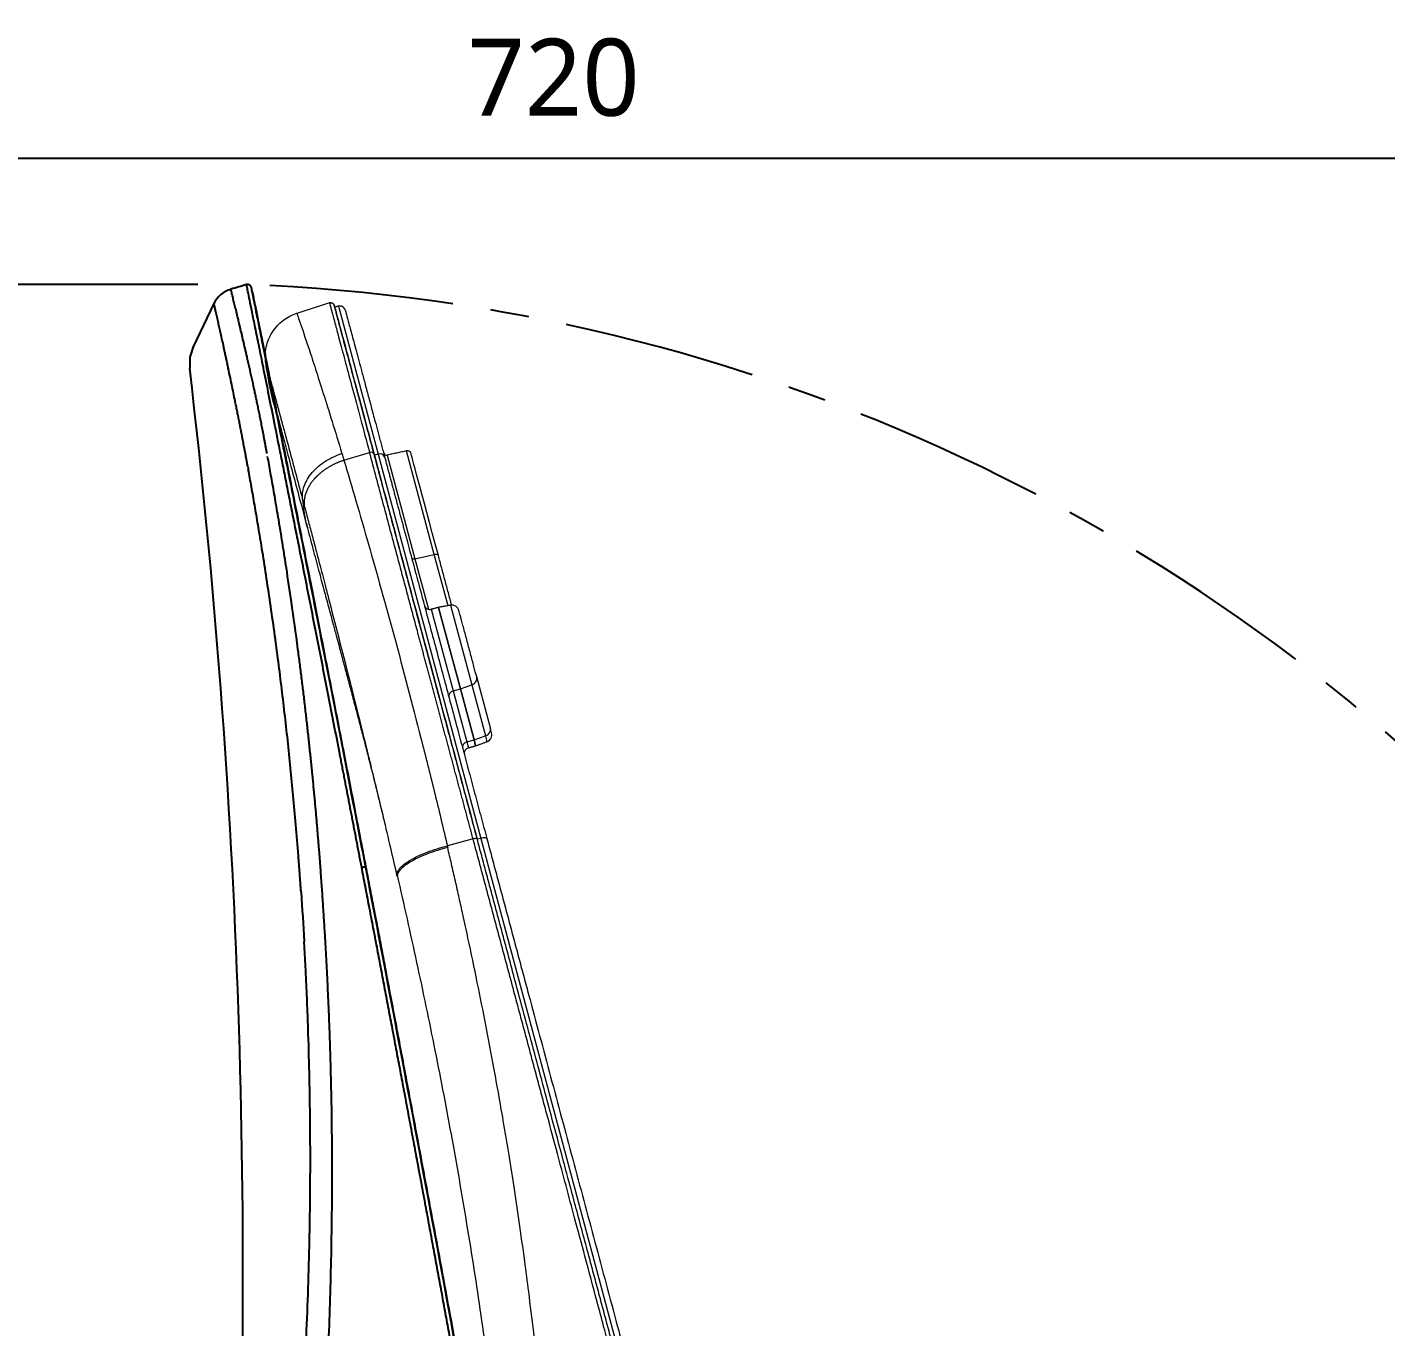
# Model space of a CAD drawing. Extents: x -4361 to 1554, y -156 to 2372.
# Drawn here: x -857.4 to -504.6, y 858.8 to 1196.1 of the extents above; entities that cross this region are included whole.
import ezdxf

# ---------------------------------------------------------------- set-up
doc = ezdxf.new("R2010")
doc.units = 0
doc.header["$LTSCALE"] = 20
doc.header["$MEASUREMENT"] = 0
doc.linetypes.add('CENTER', pattern=[2, 1.25, -0.25, 0.25, -0.25])
doc.layers.get('0').update_dxf_attribs({"linetype": 'CONTINUOUS'})
doc.layers.get('DEFPOINTS').update_dxf_attribs({"linetype": 'CONTINUOUS'})
doc.layers.add('1', color=7, linetype='CONTINUOUS')
doc.layers.add('CENTER', color=2, linetype='CENTER')
doc.styles.get("Standard").update_dxf_attribs({"font": 'NanumGothic.ttf'})
doc.dimstyles.get("Standard").update_dxf_attribs({"dimtxt": 2.7, "dimasz": 2.5, "dimexe": 1.5, "dimexo": 1.5, "dimgap": 1.5, "dimtad": 1, "dimdec": 0, "dimlfac": 10, "dimzin": 0, "dimdsep": 46, "dimtxsty": 'Standard', "dimcen": 0, "dimclrt": 2, "dimadec": 0, "dimazin": 0, "dimtfac": 1, "dimtdec": 0, "dimtmove": 0, "dimatfit": 3, "dimfxl": 0, "dimtolj": 1, "dimtzin": 0, "dimarcsym": 0})

# ---------------------------------------------------------------- blocks, each defined once
blk = doc.blocks.new('*D18')
at = {"layer": '1', "color": 3, "lineweight": -2}
for p, q in [((-1080.65, 1108.16), (-1080.65, 1167.15)), ((-360.65, 969.5), (-360.65, 1167.15)), ((-1060.65, 1162.15), (-380.65, 1162.15))]:
    blk.add_line(p, q, dxfattribs=at)
at = {"layer": '1', "color": 3}
for points in [[(-1060.65, 1165.48), (-1060.65, 1158.81), (-1080.65, 1162.15)], [(-380.65, 1165.48), (-380.65, 1158.81), (-360.65, 1162.15)]]:
    blk.add_solid(points, dxfattribs=at)
at = {"layer": 'DEFPOINTS', "color": 0}
for p in [(-360.65, 1162.15), (-1080.65, 1106.66), (-360.65, 968)]:
    blk.add_point(p, dxfattribs=at)
at = {"layer": '1', "color": 2, "insert": (-720.65, 1182.99), "char_height": 20, "attachment_point": 5}
blk.add_mtext('\\A1;720', dxfattribs=at)
blk = doc.blocks.new('A$C151ae08b')
at = {"color": 7, "linetype": 'Continuous', "lineweight": 15}
for p, q in [((121.835, 14.196), (121.814, 15.895)), ((147.214, 15.901), (147.27, 14.197)), ((121.726, 13.706), (121.726, 13.946)), ((147.022, 13.706), (147.022, 13.946)), ((121.726, 13.706), (78.155, 13.706)), ((147.022, 13.706), (121.726, 13.706)), ((127.884, 12.986), (127.498, 12.986)), ((131.244, 12.986), (127.884, 12.986)), ((127.884, 12.986), (127.884, 12.506)), ((131.244, 12.986), (131.244, 12.506)), ((136.618, 12.986), (131.244, 12.986)), ((139.985, 13.164), (136.665, 13.164)), ((139.985, 13.164), (139.946, 11.894)), ((146.825, 13.164), (139.985, 13.164)), ((156.778, 13.706), (147.022, 13.706)), ((127.884, 12.506), (127.498, 12.506)), ((127.498, 12.506), (127.884, 12.506)), ((127.884, 12.506), (127.942, 11.744)), ((131.244, 12.506), (127.884, 12.506)), ((127.884, 12.506), (131.244, 12.506)), ((136.618, 12.506), (131.244, 12.506)), ((131.244, 12.506), (131.302, 11.744)), ((131.244, 12.506), (136.618, 12.506)), ((127.942, 11.744), (127.565, 11.744)), ((131.302, 11.744), (127.942, 11.744)), ((128.356, 11.306), (131.716, 11.306)), ((136.552, 11.744), (131.302, 11.744)), ((136.565, 11.894), (139.946, 11.894)), ((139.946, 11.894), (146.758, 11.894))]:
    blk.add_line(p, q, dxfattribs=at)
at = {"color": 7, "linetype": 'Continuous', "lineweight": 15, "flags": 128}
for points in [[(121.614, 13.346), (121.635, 13.353), (121.657, 13.374), (121.676, 13.407), (121.693, 13.452), (121.707, 13.506), (121.717, 13.568), (121.724, 13.636), (121.726, 13.706)], [(139.985, 13.164), (139.988, 13.2), (139.995, 13.235), (140.006, 13.266), (140.02, 13.293), (140.037, 13.316), (140.057, 13.333), (140.077, 13.343), (140.099, 13.346)], [(139.946, 11.894), (139.942, 11.849), (139.933, 11.806), (139.919, 11.766), (139.902, 11.732), (139.88, 11.704), (139.856, 11.683), (139.831, 11.671), (139.804, 11.666)]]:
    blk.add_lwpolyline(points, dxfattribs=at)
at = {"color": 7, "linetype": 'Continuous', "lineweight": 15}
for centre, radius, start, end in [((147.055, 14.16), 0.218, 281.32441, 9.72603), ((127.138, 12.986), 0.36, 0, 90), ((127.546, 13.009), 0.338, 356.18874, 85.59805), ((130.906, 13.009), 0.338, 356.18874, 85.59805), ((136.978, 12.986), 0.36, 90, 180), ((146.703, 13.663), 0.322, 280.84106, 7.76639), ((147.017, 13.154), 0.192, 90, 177), ((156.418, 13.706), 0.36, 270, 0), ((128.043, 11.786), 0.48, 185, 270), ((128.387, 11.75), 0.445, 180.71362, 266.05297), ((131.747, 11.75), 0.445, 180.71362, 266.05297), ((136.074, 11.786), 0.48, 270, 355), ((146.519, 11.906), 0.24, 270, 357)]:
    blk.add_arc(centre, radius, start, end, dxfattribs=at)
for points, knots in [([(120.815, 19.462), (118.931, 19.537), (115.166, 19.687), (109.445, 20.008), (103.688, 20.426), (97.892, 20.953), (92.068, 21.588), (88.168, 22.081), (86.216, 22.327)], [0, 0, 0, 0, 0.166767, 0.333336, 0.499825, 0.666299, 0.833037, 1, 1, 1, 1]), ([(86.002, 19.28), (86.097, 19.265), (86.475, 19.205), (87.322, 19.072), (88.732, 18.855), (90.712, 18.562), (92.872, 18.259), (95.219, 17.948), (97.495, 17.665), (99.838, 17.397), (101.99, 17.172), (104.491, 16.931), (108.124, 16.617), (112.057, 16.344), (115.359, 16.163), (117.192, 16.076), (118.43, 16.021), (119.531, 15.977), (120.623, 15.935), (121.349, 15.911), (121.705, 15.899)], [0, 0, 0, 0, 0.007911, 0.031376, 0.070401, 0.125002, 0.195905, 0.250002, 0.320316, 0.385424, 0.445338, 0.500002, 0.594669, 0.749992, 0.831677, 0.874996, 0.906247, 0.937493, 0.969338, 1, 1, 1, 1]), ([(120.753, 19.49), (120.821, 19.493), (120.891, 19.477), (121.03, 19.399), (121.1, 19.338), (121.236, 19.167), (121.302, 19.058), (121.426, 18.792), (121.484, 18.637), (121.587, 18.288), (121.632, 18.094), (121.708, 17.683), (121.739, 17.464), (121.785, 17.018), (121.8, 16.79), (121.817, 16.337), (121.819, 16.113), (121.814, 15.895)], [0, 0, 0, 0, 0.125, 0.125, 0.25, 0.25, 0.375, 0.375, 0.5, 0.5, 0.625, 0.625, 0.75, 0.75, 0.875, 0.875, 1, 1, 1, 1]), ([(121.705, 15.899), (121.706, 16.123), (121.708, 16.585), (121.659, 17.264), (121.568, 17.912), (121.433, 18.485), (121.263, 18.95), (121.067, 19.269), (120.914, 19.431), (120.827, 19.449), (120.814, 19.452)], [0, 0, 0, 0, 0.1289639, 0.2653874, 0.4072802, 0.5520745, 0.6968688, 0.8387616, 0.9751851, 1, 1, 1, 1]), ([(127.677, 19.289), (127.297, 19.298), (126.291, 19.32), (124.608, 19.365), (122.727, 19.421), (121.47, 19.465), (120.888, 19.486)], [0, 0, 0, 0, 0.172336, 0.454987, 0.747816, 1, 1, 1, 1]), ([(143.653, 19.264), (143.144, 19.264), (142.181, 19.265), (140.766, 19.265), (139.495, 19.265), (138.377, 19.265), (137.421, 19.264), (136.633, 19.264), (136.004, 19.263), (135.487, 19.263), (135.021, 19.263), (134.567, 19.263), (134.118, 19.264), (133.54, 19.264), (132.769, 19.265), (131.769, 19.268), (130.732, 19.273), (129.919, 19.279), (129.378, 19.283), (129.006, 19.287), (128.575, 19.291), (128.011, 19.298), (127.292, 19.308), (126.411, 19.324), (125.462, 19.343), (124.797, 19.362), (124.488, 19.37)], [0, 0, 0, 0, 0.085153, 0.16098, 0.227647, 0.285284, 0.333993, 0.373851, 0.404916, 0.429359, 0.452985, 0.476123, 0.498777, 0.521753, 0.564607, 0.618528, 0.67678, 0.724348, 0.74393, 0.761033, 0.783066, 0.813173, 0.851399, 0.897829, 0.952611, 1, 1, 1, 1]), ([(145.064, 19.089), (144.721, 19.09), (144.063, 19.092), (143.091, 19.096), (142.185, 19.101), (141.345, 19.106), (140.575, 19.111), (139.796, 19.116), (138.429, 19.127), (136.428, 19.146), (134.089, 19.174), (132.02, 19.205), (130.216, 19.236), (128.767, 19.264), (127.91, 19.284), (127.677, 19.289)], [0, 0, 0, 0, 0.0676961, 0.129899, 0.1868374, 0.2387003, 0.2856426, 0.3277908, 0.3793227, 0.5292252, 0.6751522, 0.7710391, 0.8672247, 0.964014, 1, 1, 1, 1]), ([(154.353, 19.098), (154.143, 19.119), (153.656, 19.168), (152.976, 19.205), (152.187, 19.233), (151.289, 19.248), (150.236, 19.256), (148.984, 19.259), (147.492, 19.26), (145.732, 19.262), (144.359, 19.263), (143.653, 19.264)], [0, 0, 0, 0, 0.0592264, 0.1375214, 0.2279035, 0.3303959, 0.4448032, 0.5684441, 0.7027935, 0.8470676, 1, 1, 1, 1]), ([(145.485, 19.088), (145.005, 19.172), (144.396, 19.279), (143.786, 19.249), (143.658, 19.243)], [0, 0, 0, 0, 0.789999, 1, 1, 1, 1]), ([(147.214, 15.901), (147.213, 15.929), (147.21, 15.985), (147.204, 16.068), (147.196, 16.151), (147.187, 16.232), (147.177, 16.313), (147.165, 16.393), (147.152, 16.472), (147.138, 16.549), (147.123, 16.626), (147.107, 16.701), (147.09, 16.774), (147.072, 16.846), (147.053, 16.917), (147.033, 16.986), (147.013, 17.054), (146.992, 17.12), (146.97, 17.184), (146.948, 17.246), (146.925, 17.307), (146.902, 17.366), (146.878, 17.424), (146.854, 17.479), (146.83, 17.533), (146.806, 17.585), (146.782, 17.636), (146.757, 17.684), (146.733, 17.731), (146.708, 17.776), (146.684, 17.82), (146.66, 17.862), (146.636, 17.902), (146.613, 17.941), (146.589, 17.978), (146.566, 18.013), (146.533, 18.063), (146.487, 18.129), (146.427, 18.21), (146.362, 18.292), (146.291, 18.373), (146.216, 18.455), (146.135, 18.535), (146.049, 18.613), (145.958, 18.688), (145.861, 18.759), (145.759, 18.826), (145.653, 18.888), (145.542, 18.944), (145.428, 18.992), (145.309, 19.033), (145.188, 19.067), (145.105, 19.081), (145.064, 19.089)], [0, 0, 0, 0, 0.017676, 0.03525, 0.052711, 0.070048, 0.087251, 0.104309, 0.121212, 0.137949, 0.154513, 0.170892, 0.187079, 0.203063, 0.218838, 0.234394, 0.249724, 0.264821, 0.279677, 0.294286, 0.308642, 0.322738, 0.336569, 0.35013, 0.363415, 0.376421, 0.389143, 0.401577, 0.413719, 0.425566, 0.437116, 0.448364, 0.45931, 0.469949, 0.480282, 0.490305, 0.500017, 0.523336, 0.54786, 0.573574, 0.60046, 0.628494, 0.657648, 0.687886, 0.719168, 0.751447, 0.784668, 0.818772, 0.853692, 0.889355, 0.925684, 0.962595, 1, 1, 1, 1]), ([(145.064, 19.089), (145.135, 19.089), (145.276, 19.088), (145.416, 19.088), (145.485, 19.088)], [0, 0, 0, 0, 0.500922, 1, 1, 1, 1]), ([(154.353, 19.098), (154.335, 19.098), (154.285, 19.098), (154.166, 19.098), (153.983, 19.097), (153.747, 19.097), (153.483, 19.096), (153.174, 19.095), (152.831, 19.094), (152.474, 19.093), (152.176, 19.092), (151.92, 19.091), (151.682, 19.09), (151.438, 19.09), (151.188, 19.089), (150.934, 19.089), (150.676, 19.088), (150.345, 19.088), (149.935, 19.087), (149.414, 19.087), (148.697, 19.086), (147.764, 19.086), (146.64, 19.086), (145.861, 19.087), (145.485, 19.088)], [0, 0, 0, 0, 0.023859, 0.068263, 0.121479, 0.178595, 0.229766, 0.276627, 0.338084, 0.387235, 0.424115, 0.452165, 0.479784, 0.506968, 0.533712, 0.560013, 0.585867, 0.61127, 0.656663, 0.700518, 0.750097, 0.839073, 0.922386, 1, 1, 1, 1]), ([(145.485, 19.088), (145.614, 19.068), (145.746, 19.033), (146.011, 18.928), (146.144, 18.858), (146.403, 18.684), (146.529, 18.58), (146.768, 18.338), (146.881, 18.201), (147.088, 17.9), (147.181, 17.737), (147.345, 17.393), (147.414, 17.212), (147.528, 16.843), (147.573, 16.655), (147.637, 16.282), (147.656, 16.096), (147.665, 15.915)], [0, 0, 0, 0, 0.125, 0.125, 0.25, 0.25, 0.375, 0.375, 0.5, 0.5, 0.625, 0.625, 0.75, 0.75, 0.875, 0.875, 1, 1, 1, 1]), ([(150.926, 19.249), (150.963, 19.251), (151.028, 19.255), (151.008, 19.255), (151, 19.255)], [0, 0, 0, 0, 0.574661, 1, 1, 1, 1]), ([(151.312, 19.246), (151.346, 19.249), (151.898, 19.296), (152.975, 19.256), (154.008, 19.151), (154.524, 19.099)], [0, 0, 0, 0, 0.031967, 0.51597, 1, 1, 1, 1]), ([(154.521, 19.099), (154.519, 19.099), (154.513, 19.099), (154.464, 19.099), (154.409, 19.099), (154.363, 19.098), (154.353, 19.098)], [0, 0, 0, 0, 0.277175, 0.596425, 0.907667, 1, 1, 1, 1]), ([(155.055, 18.968), (155.015, 18.984), (154.826, 19.06), (154.623, 19.086), (154.463, 19.106)], [0, 0, 0, 0, 0.209636, 1, 1, 1, 1]), ([(154.961, 19.004), (154.97, 19.002), (155.142, 18.966), (155.461, 18.817), (155.899, 18.552), (156.284, 18.198), (156.6, 17.784), (156.831, 17.328), (156.98, 16.854), (157.01, 16.531), (157.025, 16.374)], [0, 0, 0, 0, 0.008224, 0.1479801, 0.2921004, 0.4384273, 0.5845965, 0.7282591, 0.867299, 1, 1, 1, 1]), ([(147.214, 15.901), (146.342, 15.875), (145.442, 15.852), (143.588, 15.81), (142.636, 15.791), (139.704, 15.742), (137.651, 15.72), (133.377, 15.706), (131.155, 15.713), (127.723, 15.756), (126.561, 15.775), (124.209, 15.826), (123.017, 15.857), (121.814, 15.895)], [0, 0, 0, 0, 0.125, 0.125, 0.25, 0.25, 0.5, 0.5, 0.75, 0.75, 0.875, 0.875, 1, 1, 1, 1]), ([(157.025, 16.374), (157.025, 16.374), (156.975, 16.37), (156.772, 16.355), (156.621, 16.344), (156.015, 16.303), (155.412, 16.263), (154.217, 16.195), (153.771, 16.17), (152.788, 16.12), (152.25, 16.094), (151.085, 16.041), (150.458, 16.015), (149.122, 15.964), (148.414, 15.939), (147.665, 15.915)], [0, 0, 0, 0, 0.125, 0.125, 0.25, 0.25, 0.5, 0.5, 0.625, 0.625, 0.75, 0.75, 0.875, 0.875, 1, 1, 1, 1]), ([(84.938, 13.946), (85.133, 13.946), (85.524, 13.946), (86.109, 13.946), (86.694, 13.946), (87.28, 13.946), (87.865, 13.946), (88.45, 13.946), (89.035, 13.946), (89.62, 13.946), (90.204, 13.946), (90.789, 13.946), (91.373, 13.946), (91.958, 13.946), (92.542, 13.946), (93.126, 13.946), (93.71, 13.946), (94.617, 13.946), (95.847, 13.946), (97.917, 13.946), (100.496, 13.946), (103.321, 13.946), (105.876, 13.946), (108.171, 13.946), (110.461, 13.946), (112.363, 13.946), (113.881, 13.946), (115.016, 13.946), (116.148, 13.946), (117.277, 13.946), (118.403, 13.946), (119.525, 13.946), (120.645, 13.946), (121.389, 13.946), (121.76, 13.946)], [0, 0, 0, 0, 0.015605, 0.031212, 0.046821, 0.062432, 0.078044, 0.09366, 0.109278, 0.124899, 0.140523, 0.15615, 0.171782, 0.187417, 0.203056, 0.2187, 0.234348, 0.250002, 0.29162, 0.333335, 0.416844, 0.499999, 0.56238, 0.62483, 0.687364, 0.749998, 0.781313, 0.812605, 0.843877, 0.87513, 0.906367, 0.93759, 0.9688, 1, 1, 1, 1]), ([(84.954, 14.192), (85.156, 14.192), (85.567, 14.192), (86.195, 14.192), (86.844, 14.192), (87.515, 14.192), (88.207, 14.193), (88.92, 14.193), (89.964, 14.193), (91.77, 14.193), (94.175, 14.193), (96.725, 14.193), (98.985, 14.194), (101.24, 14.194), (103.166, 14.194), (104.766, 14.194), (105.911, 14.194), (107.056, 14.195), (108.2, 14.195), (109.343, 14.195), (110.485, 14.195), (111.626, 14.195), (112.766, 14.195), (113.905, 14.195), (115.042, 14.195), (116.178, 14.195), (117.313, 14.195), (118.446, 14.195), (119.577, 14.195), (120.708, 14.196), (121.459, 14.196), (121.835, 14.196)], [0, 0, 0, 0, 0.016132, 0.032841, 0.050126, 0.067987, 0.086422, 0.105428, 0.125001, 0.169966, 0.25, 0.317898, 0.374999, 0.432074, 0.499998, 0.530994, 0.56203, 0.593104, 0.624213, 0.655356, 0.686531, 0.717737, 0.748973, 0.780239, 0.811535, 0.842862, 0.87422, 0.905611, 0.937036, 0.968499, 1, 1, 1, 1]), ([(147.022, 13.946), (145.275, 13.946), (143.418, 13.946), (139.514, 13.946), (137.466, 13.946), (133.209, 13.946), (130.999, 13.946), (126.451, 13.946), (124.112, 13.946), (121.726, 13.946)], [0, 0, 0, 0, 0.25, 0.25, 0.5, 0.5, 0.75, 0.75, 1, 1, 1, 1]), ([(121.835, 14.196), (121.836, 14.164), (121.834, 14.131), (121.827, 14.07), (121.821, 14.042), (121.808, 13.997), (121.799, 13.978), (121.78, 13.953), (121.77, 13.946), (121.76, 13.946)], [0, 0, 0, 0, 0.25, 0.25, 0.5, 0.5, 0.75, 0.75, 1, 1, 1, 1]), ([(121.76, 13.946), (121.886, 13.946), (122.138, 13.946), (122.514, 13.946), (122.89, 13.946), (123.264, 13.946), (123.638, 13.946), (124.011, 13.946), (124.382, 13.946), (124.753, 13.946), (125.123, 13.946), (125.492, 13.946), (125.86, 13.946), (126.227, 13.946), (126.593, 13.946), (126.958, 13.946), (127.323, 13.946), (127.686, 13.946), (128.048, 13.946), (128.41, 13.946), (129.221, 13.946), (130.471, 13.946), (132.142, 13.946), (133.784, 13.946), (135.398, 13.946), (136.983, 13.946), (138.535, 13.946), (140.054, 13.946), (141.242, 13.946), (142.118, 13.946), (142.695, 13.946), (143.267, 13.946), (143.832, 13.946), (144.392, 13.946), (144.945, 13.946), (145.493, 13.946), (146.034, 13.946), (146.57, 13.946), (146.922, 13.946), (147.098, 13.946)], [0, 0, 0, 0, 0.01317, 0.026336, 0.039498, 0.052656, 0.065811, 0.078964, 0.092115, 0.105265, 0.118414, 0.131563, 0.144711, 0.157861, 0.171012, 0.184165, 0.19732, 0.210478, 0.22364, 0.236806, 0.249976, 0.312527, 0.375004, 0.437466, 0.499968, 0.562492, 0.624969, 0.687456, 0.750012, 0.775001, 0.799983, 0.82496, 0.849938, 0.874918, 0.899906, 0.924904, 0.949917, 0.974948, 1, 1, 1, 1]), ([(121.835, 14.196), (121.964, 14.196), (122.22, 14.196), (122.602, 14.196), (122.982, 14.196), (123.36, 14.196), (123.734, 14.196), (124.107, 14.196), (124.476, 14.196), (124.844, 14.196), (125.209, 14.196), (125.571, 14.196), (125.932, 14.196), (126.29, 14.196), (126.646, 14.196), (126.999, 14.196), (127.351, 14.196), (127.7, 14.196), (128.047, 14.196), (128.392, 14.196), (128.735, 14.196), (129.077, 14.196), (129.416, 14.196), (129.753, 14.196), (130.088, 14.196), (130.421, 14.196), (130.753, 14.196), (131.082, 14.196), (131.41, 14.196), (131.736, 14.196), (132.061, 14.196), (132.383, 14.196), (132.704, 14.196), (133.023, 14.197), (133.341, 14.197), (133.657, 14.197), (133.971, 14.197), (134.284, 14.197), (134.595, 14.197), (134.905, 14.197), (135.214, 14.197), (135.611, 14.197), (136.096, 14.197), (136.668, 14.197), (137.238, 14.197), (137.807, 14.197), (138.375, 14.197), (138.941, 14.197), (139.505, 14.197), (140.068, 14.197), (140.63, 14.197), (141.19, 14.197), (141.75, 14.197), (142.308, 14.197), (142.865, 14.197), (143.421, 14.197), (143.975, 14.197), (144.528, 14.197), (145.08, 14.197), (145.63, 14.197), (146.179, 14.197), (146.727, 14.197), (147.088, 14.197), (147.27, 14.197)], [0, 0, 0, 0, 0.013389, 0.026715, 0.039979, 0.053184, 0.066329, 0.079418, 0.092451, 0.10543, 0.118356, 0.13123, 0.144055, 0.156831, 0.16956, 0.182242, 0.19488, 0.207475, 0.220027, 0.232538, 0.24501, 0.257443, 0.269838, 0.282198, 0.294523, 0.306814, 0.319074, 0.331302, 0.343502, 0.355673, 0.367817, 0.379935, 0.392029, 0.4041, 0.416148, 0.428176, 0.440184, 0.452173, 0.464145, 0.476101, 0.488042, 0.499969, 0.522386, 0.544892, 0.567494, 0.590199, 0.613016, 0.635952, 0.659015, 0.682214, 0.705558, 0.729055, 0.752714, 0.776543, 0.80055, 0.824743, 0.84913, 0.873718, 0.898518, 0.923536, 0.948783, 0.974268, 1, 1, 1, 1]), ([(156.778, 13.946), (156.778, 13.946), (156.564, 13.946), (155.715, 13.946), (155.08, 13.946), (153.413, 13.946), (152.381, 13.946), (149.958, 13.946), (148.567, 13.946), (147.022, 13.946)], [0, 0, 0, 0, 0.25, 0.25, 0.5, 0.5, 0.75, 0.75, 1, 1, 1, 1]), ([(147.098, 13.946), (147.162, 13.946), (147.291, 13.946), (147.483, 13.946), (147.672, 13.946), (147.86, 13.946), (148.047, 13.946), (148.232, 13.946), (148.415, 13.946), (148.596, 13.946), (148.776, 13.946), (148.954, 13.946), (149.13, 13.946), (149.596, 13.946), (150.326, 13.946), (151.271, 13.946), (152.149, 13.946), (152.958, 13.946), (153.695, 13.946), (154.359, 13.946), (154.949, 13.946), (155.463, 13.946), (155.9, 13.946), (156.258, 13.946), (156.538, 13.946), (156.693, 13.946), (156.775, 13.946), (156.815, 13.946), (156.846, 13.946), (156.868, 13.946), (156.882, 13.946), (156.883, 13.946), (156.884, 13.946)], [0, 0, 0, 0, 0.010431, 0.020856, 0.031278, 0.041697, 0.052113, 0.062526, 0.072939, 0.08335, 0.093762, 0.104174, 0.114588, 0.125003, 0.187551, 0.250024, 0.312504, 0.375034, 0.437566, 0.50004, 0.562449, 0.625036, 0.687607, 0.750025, 0.812429, 0.875009, 0.895869, 0.91671, 0.937539, 0.95836, 0.979178, 1, 1, 1, 1]), ([(157.103, 14.197), (157.075, 14.197), (157.015, 14.197), (156.528, 14.197), (155.732, 14.197), (154.619, 14.197), (153.207, 14.197), (151.503, 14.197), (149.544, 14.197), (148.028, 14.197), (147.27, 14.197)], [0, 0, 0, 0, 0.110513, 0.237565, 0.364625, 0.49169, 0.618771, 0.745856, 0.872928, 1, 1, 1, 1]), ([(156.862, 13.951), (156.868, 13.951), (156.88, 13.95), (156.944, 13.959), (157.073, 14.015), (157.105, 14.134), (157.121, 14.197)], [0, 0, 0, 0, 0.20883, 0.446851, 0.709444, 1, 1, 1, 1]), ([(157.124, 14.197), (157.125, 14.166), (157.12, 14.133), (157.097, 14.071), (157.079, 14.043), (157.036, 13.998), (157.008, 13.978), (156.948, 13.953), (156.915, 13.946), (156.884, 13.946)], [0, 0, 0, 0, 0.25, 0.25, 0.5, 0.5, 0.75, 0.75, 1, 1, 1, 1]), ([(121.614, 13.346), (121.418, 13.346), (121.028, 13.346), (120.442, 13.346), (119.856, 13.346), (119.269, 13.346), (118.681, 13.346), (118.093, 13.346), (117.504, 13.346), (116.914, 13.346), (116.324, 13.346), (115.733, 13.346), (115.141, 13.346), (114.549, 13.346), (113.957, 13.346), (113.364, 13.346), (112.77, 13.346), (112.175, 13.346), (111.58, 13.346), (110.288, 13.346), (108.295, 13.346), (105.593, 13.346), (102.881, 13.346), (100.158, 13.346), (97.427, 13.346), (94.689, 13.346), (91.943, 13.346), (89.743, 13.346), (88.09, 13.346), (86.989, 13.346), (85.886, 13.346), (84.783, 13.346), (83.679, 13.346), (82.575, 13.346), (81.469, 13.346), (80.363, 13.346), (79.256, 13.346), (78.517, 13.346), (78.148, 13.346)], [0, 0, 0, 0, 0.013913, 0.027823, 0.041728, 0.05563, 0.069528, 0.083423, 0.097315, 0.111204, 0.125091, 0.138976, 0.152859, 0.166739, 0.180619, 0.194497, 0.208374, 0.22225, 0.236126, 0.250001, 0.312513, 0.375002, 0.437491, 0.5, 0.562507, 0.624995, 0.687485, 0.749999, 0.774974, 0.799951, 0.824931, 0.849916, 0.874907, 0.899905, 0.924912, 0.94993, 0.974958, 1, 1, 1, 1]), ([(146.763, 13.346), (146.671, 13.346), (146.488, 13.346), (146.211, 13.346), (145.932, 13.346), (145.651, 13.346), (145.369, 13.346), (145.085, 13.346), (144.799, 13.346), (144.512, 13.346), (144.223, 13.346), (143.932, 13.346), (143.639, 13.346), (143.345, 13.346), (143.05, 13.346), (142.752, 13.346), (142.453, 13.346), (142.153, 13.346), (141.85, 13.346), (141.546, 13.346), (140.858, 13.346), (139.772, 13.346), (138.265, 13.346), (136.724, 13.346), (135.151, 13.346), (133.549, 13.346), (131.918, 13.346), (130.26, 13.346), (128.913, 13.346), (127.892, 13.346), (127.208, 13.346), (126.521, 13.346), (125.83, 13.346), (125.136, 13.346), (124.439, 13.346), (123.738, 13.346), (123.033, 13.346), (122.325, 13.346), (121.851, 13.346), (121.614, 13.346)], [0, 0, 0, 0, 0.01318, 0.026354, 0.039523, 0.052688, 0.065849, 0.079006, 0.092161, 0.105313, 0.118463, 0.131612, 0.14476, 0.157908, 0.171057, 0.184206, 0.197356, 0.210509, 0.223664, 0.236822, 0.249983, 0.312515, 0.374991, 0.437467, 0.500001, 0.562532, 0.625007, 0.687483, 0.750018, 0.775022, 0.800014, 0.824999, 0.84998, 0.874962, 0.899947, 0.92494, 0.949944, 0.974963, 1, 1, 1, 1]), ([(156.418, 13.346), (156.418, 13.346), (156.418, 13.346), (156.414, 13.346), (156.407, 13.346), (156.398, 13.346), (156.386, 13.346), (156.372, 13.346), (156.355, 13.346), (156.335, 13.346), (156.313, 13.346), (156.288, 13.346), (156.219, 13.346), (156.075, 13.346), (155.799, 13.346), (155.445, 13.346), (155.014, 13.346), (154.507, 13.346), (153.925, 13.346), (153.27, 13.346), (152.542, 13.346), (151.744, 13.346), (150.879, 13.346), (149.947, 13.346), (149.174, 13.346), (148.599, 13.346), (148.246, 13.346), (147.887, 13.346), (147.52, 13.346), (147.146, 13.346), (146.891, 13.346), (146.763, 13.346)], [0, 0, 0, 0, 0.011366, 0.022729, 0.03409, 0.04545, 0.056809, 0.068169, 0.079531, 0.090894, 0.102261, 0.113632, 0.125008, 0.187511, 0.250009, 0.312506, 0.375006, 0.437491, 0.499984, 0.562506, 0.625015, 0.687526, 0.75006, 0.812458, 0.874792, 0.895558, 0.916358, 0.937197, 0.95808, 0.979013, 1, 1, 1, 1]), ([(128.053, 11.306), (128.05, 11.306), (128.039, 11.306), (128.085, 11.306), (128.119, 11.306)], [0, 0, 0, 0, 0.260944, 1, 1, 1, 1]), ([(131.716, 11.306), (131.8, 11.306), (131.968, 11.306), (132.309, 11.306), (132.699, 11.306), (133.13, 11.306), (133.585, 11.306), (134.045, 11.306), (134.494, 11.306), (134.913, 11.306), (135.288, 11.306), (135.603, 11.306), (135.847, 11.306), (136.005, 11.306), (136.077, 11.306), (136.066, 11.306), (136.064, 11.306)], [0, 0, 0, 0, 0.074981, 0.150008, 0.225003, 0.300005, 0.375007, 0.450008, 0.525009, 0.600011, 0.675012, 0.750013, 0.825015, 0.900016, 0.975018, 1, 1, 1, 1])]:
    blk.add_open_spline(points, degree=3, knots=knots, dxfattribs=at)
for points, degree in [([(154.524, 19.099), (154.736, 19.053)], 1), ([(121.814, 15.895), (121.778, 15.897), (121.742, 15.898), (121.705, 15.899)], 3), ([(147.665, 15.915), (147.517, 15.91), (147.366, 15.905), (147.214, 15.901)], 3), ([(157.124, 14.184), (157.024, 16.387)], 1), ([(156.295, 13.932), (156.294, 13.946)], 1), ([(156.778, 13.706), (156.778, 13.949)], 1), ([(157.124, 14.197), (157.103, 14.197)], 1), ([(127.498, 12.986), (127.498, 12.506)], 1), ([(136.618, 12.506), (136.618, 12.986)], 1), ([(146.758, 11.894), (146.825, 13.164)], 1), ([(127.498, 12.506), (127.565, 11.744)], 1), ([(136.552, 11.744), (136.618, 12.506)], 1), ([(128.203, 11.306), (128.356, 11.306)], 1), ([(136.53, 11.666), (139.804, 11.666)], 1), ([(139.804, 11.666), (144.025, 11.666), (146.519, 11.666), (146.519, 11.666)], 3)]:
    blk.add_open_spline(points, degree=degree, dxfattribs=at)
blk = doc.blocks.new('A$Cac67878c')
blk.add_line((451.01, 10.48), (441.52, 18.61))
at = {"flags": 128}
blk.add_lwpolyline([(441.54, 18.59), (439.15, 20.12), (436.42, 20.91)], dxfattribs=at)
for centre, radius, start, end in [((723.77, 2000.16), 2000, 252.16883, 261.74013), ((446.85, 5.39), 6.57, 359.1455, 50.9237), ((-3545.69, -76.6), 4000, 1.11203, 1.17319), ((452.56, 1.01), 1, 266.4563, 1.7302)]:
    blk.add_arc(centre, radius, start, end)
for points, knots in [([(113.86, 82.48), (114.63, 82.17), (116.17, 81.55), (118.46, 80.65), (120.7, 79.77), (122.89, 78.91), (125.04, 78.07), (127.14, 77.26), (129.2, 76.47), (131.21, 75.71), (135.91, 73.93), (143.27, 71.19), (153.36, 67.56), (163.72, 63.95), (174.05, 60.48), (185.01, 56.94), (196.3, 53.42), (207.75, 50), (218.98, 46.78), (229.86, 43.8), (240.87, 40.91), (251.87, 38.16), (260.3, 36.16), (266.29, 34.78), (269.7, 34.01), (273.28, 33.21), (277.03, 32.39), (280.96, 31.55), (283.63, 30.99), (285, 30.71)], [0, 0, 0, 0, 0.0138734, 0.0274604, 0.0407621, 0.0537798, 0.0665145, 0.0789673, 0.0911392, 0.1030313, 0.1146445, 0.1743901, 0.2332494, 0.2926039, 0.3566416, 0.4143727, 0.4843971, 0.5538583, 0.6141013, 0.6800954, 0.7433561, 0.8059629, 0.8717218, 0.8905761, 0.9104379, 0.9313089, 0.9531911, 0.9760871, 1, 1, 1, 1]), ([(111.56, 76.58), (112.32, 76.28), (113.87, 75.67), (116.25, 74.75), (118.71, 73.8), (121.26, 72.82), (123.9, 71.82), (126.62, 70.79), (129.44, 69.74), (132.34, 68.67), (135.33, 67.57), (138.41, 66.45), (141.58, 65.3), (144.84, 64.14), (148.19, 62.96), (154.17, 60.87), (162.43, 58.06), (173.34, 54.48), (184.12, 51.07), (195.13, 47.72), (206.26, 44.45), (217.19, 41.36), (228.61, 38.27), (238.11, 35.81), (246.12, 33.82), (251.86, 32.43), (257.34, 31.14), (262.55, 29.94), (267.5, 28.82), (272.19, 27.79), (276.62, 26.84), (280.78, 25.96), (283.46, 25.4), (284.76, 25.13)], [0, 0, 0, 0, 0.013424, 0.027348, 0.041772, 0.056697, 0.072123, 0.088049, 0.104475, 0.121401, 0.138828, 0.156755, 0.175183, 0.19411, 0.213538, 0.233466, 0.298234, 0.356863, 0.422389, 0.484648, 0.546773, 0.614348, 0.673042, 0.743504, 0.777991, 0.810981, 0.842475, 0.872471, 0.900971, 0.927974, 0.953479, 0.977488, 1, 1, 1, 1]), ([(96.42, 26.32), (130.72, 23.38), (165.03, 20.55), (232.93, 15.19), (266.52, 12.65), (299.39, 10.28)], [0, 0, 0, 0, 0.5, 0.5, 1, 1, 1, 1]), ([(299.04, 10.3), (298.23, 10.36), (296.59, 10.48), (294.13, 10.66), (291.68, 10.84), (289.22, 11.02), (286.76, 11.2), (284.3, 11.38), (281.84, 11.56), (279.38, 11.74), (276.92, 11.92), (274.46, 12.1), (268.34, 12.55), (258.53, 13.28), (245.03, 14.3), (231.49, 15.33), (218.01, 16.38), (204.58, 17.43), (191.38, 18.47), (178.3, 19.51), (165.56, 20.54), (153.02, 21.57), (141, 22.56), (129.25, 23.54), (119.83, 24.33), (112.46, 24.95), (107.13, 25.4), (101.79, 25.86), (98.21, 26.17), (96.42, 26.32)], [0, 0, 0, 0, 0.012464, 0.024918, 0.037363, 0.049797, 0.062222, 0.074637, 0.087043, 0.09944, 0.111828, 0.124207, 0.136578, 0.204114, 0.271685, 0.338603, 0.405781, 0.47176, 0.537293, 0.60049, 0.66414, 0.724262, 0.784264, 0.840206, 0.896076, 0.921897, 0.947823, 0.973857, 1, 1, 1, 1]), ([(96.51, 27.34), (97.4, 27.27), (99.18, 27.11), (101.86, 26.88), (104.52, 26.66), (107.19, 26.43), (109.85, 26.2), (112.5, 25.98), (115.15, 25.76), (117.8, 25.53), (120.44, 25.31), (123.07, 25.09), (125.7, 24.87), (128.33, 24.65), (130.95, 24.43), (133.57, 24.21), (136.18, 23.99), (138.78, 23.78), (141.39, 23.56), (143.98, 23.35), (146.57, 23.13), (149.16, 22.92), (151.74, 22.71), (154.32, 22.5), (156.89, 22.29), (159.45, 22.08), (162.02, 21.87), (164.57, 21.66), (167.12, 21.45), (169.67, 21.25), (172.21, 21.04), (174.74, 20.84), (177.27, 20.64), (179.79, 20.43), (182.31, 20.23), (184.82, 20.03), (187.33, 19.83), (189.83, 19.63), (192.32, 19.43), (194.81, 19.24), (197.3, 19.04), (200.76, 18.77), (205.2, 18.42), (210.61, 17.99), (216, 17.57), (221.37, 17.16), (226.73, 16.74), (232.07, 16.33), (237.39, 15.93), (242.69, 15.52), (247.98, 15.12), (253.24, 14.72), (258.49, 14.33), (263.72, 13.94), (268.93, 13.55), (274.12, 13.17), (279.28, 12.79), (284.43, 12.41), (289.56, 12.04), (294.67, 11.66), (298.06, 11.42), (299.76, 11.3)], [0, 0, 0, 0, 0.0129911, 0.0259606, 0.0389085, 0.0518349, 0.0647398, 0.0776231, 0.0904848, 0.103325, 0.1161436, 0.1289406, 0.1417161, 0.1544701, 0.1672024, 0.1799133, 0.1926025, 0.2052702, 0.2179163, 0.2305409, 0.2431439, 0.2557254, 0.2682852, 0.2808236, 0.2933403, 0.3058355, 0.3183091, 0.3307612, 0.3431916, 0.3556006, 0.3679879, 0.3803537, 0.3926979, 0.4050206, 0.4173217, 0.4296012, 0.4418591, 0.4540955, 0.4663103, 0.4785035, 0.4906752, 0.5028253, 0.529434, 0.5559936, 0.5825041, 0.6089656, 0.635378, 0.6617414, 0.6880557, 0.7143209, 0.740537, 0.7667041, 0.7928221, 0.8188911, 0.844911, 0.8708818, 0.8968036, 0.9226763, 0.9484999, 0.9742745, 1, 1, 1, 1]), ([(284.76, 25.13), (285.48, 24.99), (286.9, 24.7), (289.03, 24.27), (291.15, 23.84), (293.25, 23.42), (295.34, 23.01), (296.73, 22.74), (297.42, 22.61)], [0, 0, 0, 0, 0.169159, 0.337321, 0.504485, 0.670654, 0.835825, 1, 1, 1, 1]), ([(297.53, 28.18), (297.9, 28.11), (298.66, 27.96), (299.41, 27.82), (299.79, 27.74)], [0, 0, 0, 0, 0.499994, 1, 1, 1, 1]), ([(299.79, 27.74), (300.24, 27.66), (301.16, 27.48), (302.55, 27.21), (303.97, 26.94), (305.42, 26.67), (309.04, 25.99), (314.69, 24.96), (322.19, 23.65), (331.84, 22.04), (343.75, 20.2), (355.76, 18.52), (365.54, 17.26), (373.07, 16.36), (380.25, 15.55), (385.81, 14.96), (389.87, 14.55), (392.55, 14.29), (395.15, 14.05), (397.68, 13.81), (400.13, 13.59), (402.52, 13.39), (404.83, 13.19), (406.34, 13.07), (407.08, 13.01)], [0, 0, 0, 0, 0.01144, 0.023136, 0.035087, 0.047293, 0.059754, 0.126886, 0.191105, 0.252501, 0.37783, 0.506279, 0.579686, 0.651397, 0.721418, 0.78976, 0.817745, 0.845233, 0.872232, 0.898744, 0.924774, 0.950325, 0.975399, 1, 1, 1, 1]), ([(299.68, 22.17), (300.17, 22.08), (301.14, 21.89), (302.61, 21.61), (304.1, 21.33), (305.6, 21.05), (307.11, 20.77), (308.64, 20.49), (310.19, 20.21), (311.75, 19.93), (313.33, 19.65), (314.92, 19.37), (316.52, 19.08), (318.14, 18.8), (319.77, 18.52), (321.42, 18.24), (323.08, 17.96), (324.75, 17.68), (326.44, 17.4), (328.14, 17.13), (329.85, 16.85), (331.57, 16.57), (333.31, 16.3), (335.06, 16.02), (336.82, 15.75), (338.59, 15.48), (340.37, 15.21), (342.17, 14.94), (343.97, 14.68), (345.78, 14.41), (347.61, 14.15), (349.44, 13.89), (351.29, 13.63), (353.14, 13.38), (355, 13.13), (356.87, 12.87), (362.25, 12.16), (370.01, 11.19), (378.93, 10.17), (384.81, 9.54), (388.74, 9.14), (391.69, 8.85), (394.55, 8.57), (397.27, 8.32), (399.87, 8.08), (402.34, 7.86), (404.69, 7.66), (406.91, 7.47), (408.35, 7.36), (409.05, 7.3)], [0, 0, 0, 0, 0.011972, 0.024091, 0.036357, 0.04877, 0.061331, 0.074038, 0.086893, 0.099894, 0.113043, 0.126339, 0.139781, 0.153371, 0.167109, 0.180993, 0.195024, 0.209202, 0.223528, 0.238001, 0.25262, 0.267387, 0.282301, 0.297362, 0.31257, 0.327924, 0.343426, 0.359075, 0.374871, 0.390814, 0.406903, 0.42314, 0.439523, 0.456054, 0.472731, 0.489556, 0.506527, 0.618756, 0.703402, 0.760464, 0.789942, 0.819779, 0.848594, 0.876385, 0.903153, 0.928899, 0.953622, 0.977322, 1, 1, 1, 1]), ([(299.76, 11.3), (299.75, 11.15), (299.73, 11.01), (299.68, 10.76), (299.65, 10.65), (299.59, 10.49), (299.56, 10.41), (299.48, 10.31), (299.43, 10.28), (299.39, 10.28)], [0, 0, 0, 0, 0.25, 0.25, 0.5, 0.5, 0.75, 0.75, 1, 1, 1, 1]), ([(299.76, 11.3), (300.28, 11.26), (301.34, 11.18), (302.92, 11.07), (304.49, 10.96), (306.05, 10.85), (307.61, 10.73), (309.16, 10.62), (310.7, 10.51), (312.23, 10.4), (313.76, 10.3), (315.29, 10.19), (316.8, 10.08), (318.31, 9.97), (319.81, 9.87), (321.3, 9.76), (322.79, 9.66), (324.26, 9.55), (325.74, 9.45), (327.2, 9.35), (328.66, 9.25), (332.12, 9), (337.55, 8.62), (344.82, 8.12), (351.92, 7.63), (358.92, 7.16), (365.8, 6.69), (372.58, 6.23), (379.17, 5.79), (384.33, 5.45), (388.15, 5.2), (390.68, 5.03), (393.19, 4.86), (395.67, 4.7), (398.12, 4.54), (400.54, 4.38), (402.93, 4.23), (405.29, 4.07), (407.62, 3.92), (409.15, 3.82), (409.92, 3.77)], [0, 0, 0, 0, 0.012828, 0.025626, 0.038392, 0.051127, 0.063832, 0.076505, 0.089147, 0.101759, 0.114339, 0.126889, 0.139407, 0.151895, 0.164351, 0.176777, 0.189171, 0.201534, 0.213867, 0.226168, 0.238439, 0.250678, 0.314057, 0.376887, 0.439167, 0.500898, 0.563926, 0.626563, 0.688811, 0.750669, 0.775798, 0.800883, 0.825925, 0.850923, 0.875878, 0.90079, 0.925657, 0.950482, 0.975263, 1, 1, 1, 1]), ([(407.9, 12.94), (408.19, 12.92), (408.77, 12.87), (409.64, 12.8), (410.48, 12.73), (411.31, 12.67), (412.12, 12.61), (412.92, 12.55), (413.7, 12.49), (414.46, 12.43), (415.21, 12.38), (415.94, 12.32), (416.87, 12.26), (417.98, 12.18), (419.29, 12.09), (420.59, 12), (421.9, 11.92), (423.2, 11.83), (424.05, 11.78), (424.48, 11.76)], [0, 0, 0, 0, 0.0486696, 0.0967577, 0.1442705, 0.191214, 0.237594, 0.283416, 0.3286853, 0.373407, 0.4175861, 0.4612274, 0.5043354, 0.5838152, 0.6645007, 0.7464237, 0.8296204, 0.914131, 1, 1, 1, 1]), ([(424.48, 11.76), (425.25, 11.71), (426.79, 11.62), (429.04, 11.49), (431.41, 11.36), (433.41, 11.25), (435.01, 11.17), (436.11, 11.11), (437.15, 11.06), (438.13, 11.01), (439.05, 10.97), (439.91, 10.93), (441.11, 10.87), (442.54, 10.81), (444.14, 10.74), (445.62, 10.68), (447.1, 10.62), (448.26, 10.57), (449.08, 10.54), (449.57, 10.52), (449.98, 10.51), (450.36, 10.49), (450.7, 10.48), (450.91, 10.47), (451.02, 10.47), (451.01, 10.47), (451, 10.47)], [0, 0, 0, 0, 0.045615, 0.091134, 0.140788, 0.200489, 0.228935, 0.256635, 0.283594, 0.309816, 0.3353, 0.360047, 0.38405, 0.442328, 0.495585, 0.551706, 0.61443, 0.691877, 0.734636, 0.771224, 0.80157, 0.839324, 0.886538, 0.936166, 0.974305, 1, 1, 1, 1]), ([(408.31, 2.81), (407.94, 2.84), (407.21, 2.88), (406.1, 2.95), (404.98, 3.03), (403.87, 3.1), (402.75, 3.17), (399.9, 3.36), (395.25, 3.66), (388.76, 4.09), (382.2, 4.53), (375.41, 4.98), (368.3, 5.46), (360.8, 5.97), (353.08, 6.5), (345.17, 7.04), (337.16, 7.6), (329.21, 8.15), (321.29, 8.71), (315.1, 9.15), (310.56, 9.48), (307.7, 9.68), (304.83, 9.89), (301.94, 10.09), (300.01, 10.23), (299.04, 10.3)], [0, 0, 0, 0, 0.01203, 0.02403, 0.036003, 0.047947, 0.059864, 0.071754, 0.138424, 0.204914, 0.268844, 0.3328, 0.401468, 0.470091, 0.540564, 0.611119, 0.680658, 0.750214, 0.815877, 0.881849, 0.905421, 0.92902, 0.952647, 0.976306, 1, 1, 1, 1]), ([(299.39, 10.28), (309.65, 9.54), (319.73, 8.82), (339.37, 7.44), (348.94, 6.78), (367.41, 5.52), (376.32, 4.92), (393.35, 3.79), (401.48, 3.25), (409.15, 2.76)], [0, 0, 0, 0, 0.25, 0.25, 0.5, 0.5, 0.75, 0.75, 1, 1, 1, 1]), ([(409.87, 7.24), (410.16, 7.21), (410.75, 7.17), (411.62, 7.1), (412.48, 7.03), (413.32, 6.97), (414.15, 6.91), (414.97, 6.85), (415.77, 6.79), (416.56, 6.74), (417.33, 6.68), (418.1, 6.63), (418.85, 6.58), (419.58, 6.54), (420.31, 6.49), (421.02, 6.45), (421.72, 6.4), (422.4, 6.36), (423.08, 6.33), (423.74, 6.29), (424.39, 6.25), (425.03, 6.22), (425.65, 6.19), (426.27, 6.16), (426.67, 6.14), (426.87, 6.13)], [0, 0, 0, 0, 0.047392, 0.094429, 0.141112, 0.18744, 0.233412, 0.279028, 0.324289, 0.369193, 0.413741, 0.457933, 0.501768, 0.545248, 0.58837, 0.631137, 0.673547, 0.7156, 0.757298, 0.798639, 0.839624, 0.880253, 0.920525, 0.960441, 1, 1, 1, 1]), ([(409.92, 3.77), (412.63, 3.6), (418.03, 3.25), (425.24, 2.79), (431.74, 2.38), (437.45, 2.03), (442.35, 1.72), (446.4, 1.47), (449.59, 1.27), (451.86, 1.13), (453.29, 1.04), (453.47, 1.03), (453.56, 1.03)], [0, 0, 0, 0, 0.101033, 0.200696, 0.300439, 0.400656, 0.500028, 0.600378, 0.70027, 0.80012, 0.900162, 1, 1, 1, 1]), ([(426.87, 6.13), (427.84, 6.08), (429.83, 5.99), (432.67, 5.87), (435.32, 5.77), (437.63, 5.68), (439.64, 5.62), (441.48, 5.56), (443.36, 5.51), (445.22, 5.46), (447.03, 5.41), (448.66, 5.38), (450.17, 5.35), (451.51, 5.32), (452.56, 5.31), (453.19, 5.3), (453.53, 5.29), (453.42, 5.29), (453.39, 5.29)], [0, 0, 0, 0, 0.057523, 0.117499, 0.179928, 0.235341, 0.283339, 0.333259, 0.385102, 0.447383, 0.51168, 0.577993, 0.646321, 0.725953, 0.81255, 0.893893, 0.974507, 1, 1, 1, 1]), ([(451.29, 0.08), (451.29, 0.08), (451.4, 0.08), (451.02, 0.1), (450.1, 0.16), (448.45, 0.26), (446.18, 0.4), (443.28, 0.58), (439.52, 0.82), (434.77, 1.12), (428.94, 1.49), (422.53, 1.89), (415.7, 2.33), (410.75, 2.65), (408.31, 2.81)], [0, 0, 0, 0, 0.000325, 0.085218, 0.170152, 0.255095, 0.340059, 0.425229, 0.510167, 0.61232, 0.714244, 0.813635, 0.908369, 1, 1, 1, 1]), ([(409.15, 2.76), (411.83, 2.58), (417.17, 2.24), (424.34, 1.78), (430.81, 1.37), (436.49, 1.01), (441.36, 0.7), (445.39, 0.45), (448.55, 0.25), (450.84, 0.11), (452.12, 0.03), (452.65, 0), (452.49, 0.01), (452.49, 0.01)], [0, 0, 0, 0, 0.100069, 0.200122, 0.300157, 0.400159, 0.500121, 0.600064, 0.700005, 0.799938, 0.899858, 0.999757, 1, 1, 1, 1])]:
    blk.add_open_spline(points, degree=3, knots=knots)
for points in [[(297.53, 28.18), (293.36, 28.99), (289.18, 29.84), (285, 30.71)], [(297.42, 22.61), (298.17, 22.46), (298.93, 22.32), (299.68, 22.17)], [(407.9, 12.94), (407.63, 12.96), (407.36, 12.98), (407.08, 13.01)]]:
    blk.add_open_spline(points, degree=3)
blk = doc.blocks.new('*D25')
at = {"color": 3, "lineweight": -2}
for p, q in [((-813.08, 1129.33), (-1264.28, 1129.33)), ((-1259.28, 1109.33), (-1259.28, 681.21)), ((-1259.28, 211.32), (-1259.28, 639.44)), ((-1154.28, 191.32), (-1264.28, 191.32))]:
    blk.add_line(p, q, dxfattribs=at)
at = {"color": 3}
for points in [[(-1262.61, 1109.33), (-1255.95, 1109.33), (-1259.28, 1129.33)], [(-1262.61, 211.32), (-1255.95, 211.32), (-1259.28, 191.32)]]:
    blk.add_solid(points, dxfattribs=at)
at = {"layer": 'DEFPOINTS', "color": 0}
for p in [(-811.58, 1129.33), (-1259.28, 191.32), (-1152.78, 191.32)]:
    blk.add_point(p, dxfattribs=at)
at = {"color": 2, "insert": (-1259.28, 660.32), "char_height": 20, "attachment_point": 5}
blk.add_mtext('\\A1;940', dxfattribs=at)

msp = doc.modelspace()

# ---------------------------------------------------------------- linework, layer by layer
at = {"layer": 'CENTER', "color": 1, "linetype": 'CENTER', "ltscale": 2}
msp.add_arc((-818.14, 649.4), 480.22, 355.5569, 87.1623, dxfattribs=at)

# ---------------------------------------------------------------- block references
at = {"rotation": 105}
msp.add_blockref('A$Cac67878c', (-682, 691.45), dxfattribs=at)
at = {"xscale": 4.08, "yscale": 4.08, "zscale": 4.08, "rotation": 105}
msp.add_blockref('A$C151ae08b', (-556.98, 520.31), dxfattribs=at)

# ---------------------------------------------------------------- dimensions: what is measured, and where the dimension line sits
dim = msp.add_linear_dim(base=(-1259.28, 191.32), p1=(-811.58, 1129.33), p2=(-1152.78, 191.32), angle=90, text='940', dimstyle='Standard', override={"dimtxt": 20, "dimasz": 20, "dimexe": 5, "dimgap": 10, "dimtih": 1, "dimtoh": 1, "dimlfac": 1, "dimzin": 12, "dimclrd": 3, "dimclre": 3, "dimazin": 2, "dimarcsym": 1})
dim.commit()
dim.dimension.update_dxf_attribs({"geometry": '*D25', "text_midpoint": (-1259.28, 660.32)})
at = {"layer": '1'}
dim = msp.add_linear_dim(base=(-360.65, 1162.15), p1=(-1080.65, 1106.66), p2=(-360.65, 968), dimstyle='Standard', override={"dimtxt": 20, "dimasz": 20, "dimexe": 5, "dimgap": 10, "dimlfac": 1, "dimclrd": 3, "dimclre": 3}, dxfattribs=at)
dim.commit()
dim.dimension.update_dxf_attribs({"geometry": '*D18', "text_midpoint": (-720.65, 1162.15), "dimtype": 160})

doc.saveas('drawing.dxf')
